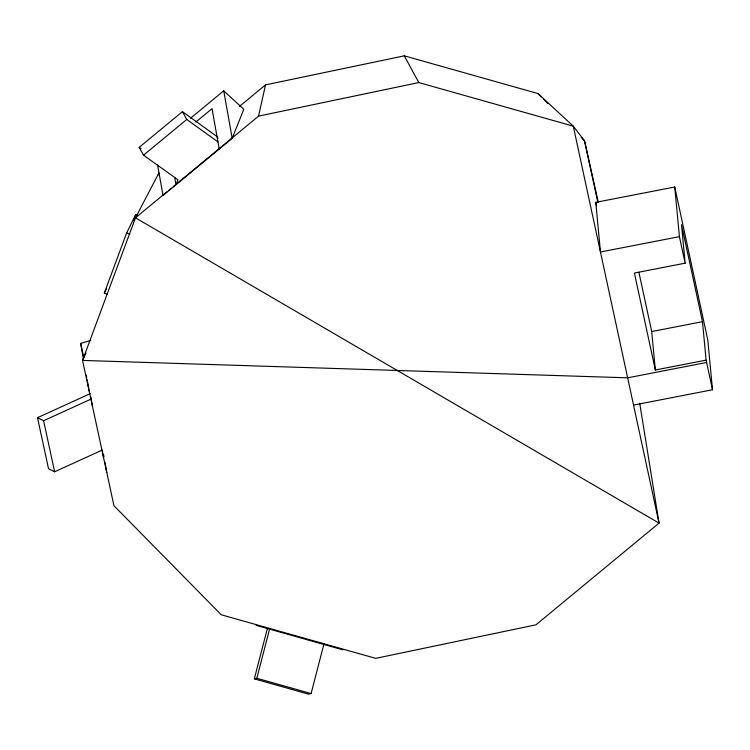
<?xml version="1.0" encoding="UTF-8"?>
<svg xmlns="http://www.w3.org/2000/svg" width="750" height="750" viewBox="0 0 750 750"><rect width="100%" height="100%" fill="white"/><g stroke="black" fill="none" stroke-linecap="round" stroke-linejoin="round"><path stroke-width="1.12" d="M173.222 186.638L258.562 116.119L265.519 84.881L404.288 55.828L538.059 93.581L573.272 126.159L584.531 140.803L598.284 202.181M324 643.791L311.1 693.581L308.588 694.172L254.325 678.853L267.347 628.594M254.325 678.853L256.837 678.272L269.738 628.481M107.55 294.281L104.334 293.034L126.647 232.931L135.703 214.631L137.841 215.466M133.669 220.097L135.703 214.631M158.119 175.144L158.925 172.959L135.488 217.819L82.556 360.422L113.953 505.716L221.259 614.775L375.731 658.359L535.969 624.816L659.044 523.116L639.722 403.266M157.584 164.934L163.022 195.469L232.191 138.319L243.788 109.284L223.725 90.816L190.491 118.284M86.062 353.081L82.556 360.422L627.656 377.822L706.603 362.484M104.334 293.034L106.35 288.966M174.722 177.619L175.988 184.753L177.966 179.812L143.522 155.184L139.191 147.366L182.428 111.638L216.984 136.5L218.044 138.394M143.522 155.184L186.75 119.456L217.95 141.9M195.816 122.053L212.025 108.666L219.225 149.034M239.316 106.528L265.519 84.881M166.931 191.831L135.488 217.819L659.044 523.116L573.272 126.159L418.809 82.566L258.562 116.119M168.731 190.35L171.422 188.128M103.472 457.219L102.206 450.075L54.628 471.778L48.525 468.722L37.5 417.684L90.216 393.647M37.5 417.684L43.603 420.741L91.172 399.047M83.494 359.203L80.681 343.369L90.731 340.463M674.738 187.012L679.416 236.653L600.459 251.991L595.781 202.341L674.738 187.012L707.812 340.116L712.5 389.756L633.544 405.094M685.153 263.175L634.397 273.038L655.341 370.003L706.097 360.141L702.478 321.684L681.525 224.719L685.153 263.175L679.416 236.653M655.341 370.003L651.712 331.547L702.478 321.684M256.2 625.369L343.012 649.866M256.837 678.272L311.1 693.581M126.647 232.931L129.863 234.178M139.191 147.366L141.066 148.706M538.059 93.581L541.322 96.9M543.769 99.384L547.847 103.528M581.269 137.494L584.531 140.803L597.891 202.659M182.428 111.638L186.75 119.456M404.288 55.828L418.809 82.566M706.097 360.141L712.5 389.756M638.897 272.222L651.712 331.547M595.781 202.341L596.522 205.772M80.681 343.369L83.616 356.981M43.603 420.741L54.628 471.778M223.725 90.816L232.191 138.319M103.556 454.434L103.959 456.694M104.972 462.347L106.781 472.528M90.788 396.881L92.447 406.181M86.316 375.038L86.719 377.297M87.122 379.566L89.138 390.872"/></g></svg>
